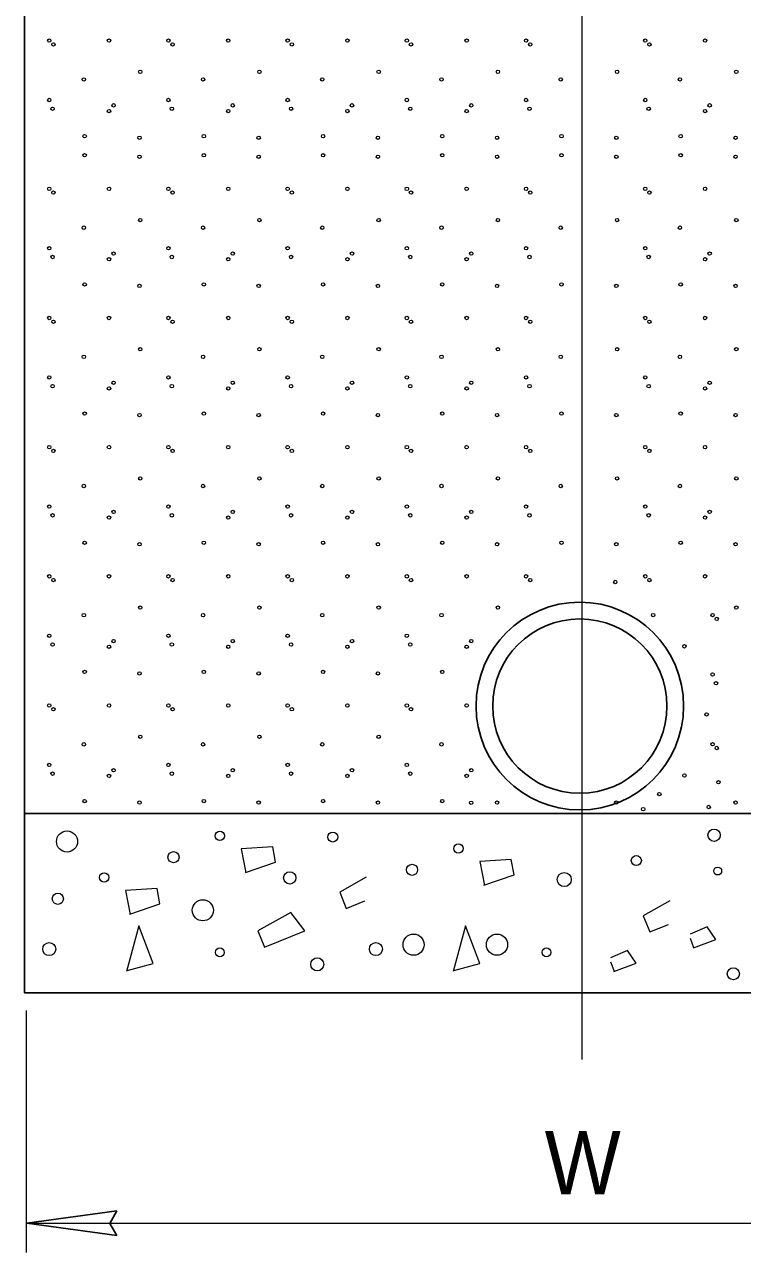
# Model space of a CAD drawing. Extents: x 303 to 714, y -130 to 165.
# Drawn here: x 502.34 to 515.91, y -84.24 to -61.04 of the extents above; entities that cross this region are included whole.
import ezdxf

# ---------------------------------------------------------------- set-up
doc = ezdxf.new("R2010")
doc.units = 0
doc.header["$LTSCALE"] = 0.52
doc.layers.add('1', color=7, linetype='Continuous', lineweight=13)

msp = doc.modelspace()

# ---------------------------------------------------------------- linework, layer by layer
at = {"layer": '1'}
for p, q in [((512.8761, -80.595), (512.8761, -41.921)), ((508.7949, -77.1501), (508.2934, -77.4326)), ((508.2934, -77.4326), (508.4161, -77.7392)), ((508.4161, -77.7392), (508.7718, -77.596)), ((514.5349, -77.5947), (514.0334, -77.8772)), ((514.0334, -77.8772), (514.1561, -78.1838)), ((514.1561, -78.1838), (514.5118, -78.0406)), ((515.2381, -78.0893), (514.9202, -78.2279)), ((514.9202, -78.3024), (514.984, -78.4748)), ((513.416, -78.7501), (513.4798, -78.9225)), ((502.3682, -79.6692), (502.3682, -84.2405)), ((502.3682, -83.6882), (523.384, -83.6882))]:
    msp.add_line(p, q, dxfattribs=at)
at = {"layer": '1', "lineweight": 25}
for p, q in [((502.3359, -79.3375), (502.3359, -49.1796)), ((502.3359, -75.9449), (523.3627, -75.9449)), ((502.3359, -79.3375), (523.3627, -79.3375)), ((502.376, -83.689), (504.079, -83.4551)), ((502.376, -83.689), (504.079, -83.9231))]:
    msp.add_line(p, q, dxfattribs=at)
at = {"layer": '1'}
for points in [[(506.51, -77.0597), (507.0793, -76.867), (507.0268, -76.5779), (506.4312, -76.6129), (506.5187, -77.0684)], [(511.02, -77.299), (511.5893, -77.1063), (511.5368, -76.8173), (510.9412, -76.8522), (511.0287, -77.3077)], [(504.3233, -77.8462), (504.8927, -77.6535), (504.8402, -77.3644), (504.2445, -77.3994), (504.332, -77.8549)], [(504.2749, -78.9108), (504.7654, -78.7795), (504.4939, -78.0699), (504.2661, -78.9284)], [(510.4506, -78.9108), (510.9411, -78.7795), (510.6697, -78.0699), (510.4418, -78.9284)], [(514.9839, -78.4836), (515.4045, -78.3259), (515.2381, -78.0893)], [(513.4797, -78.9312), (513.9003, -78.7736), (513.7339, -78.537), (513.416, -78.6756)]]:
    msp.add_lwpolyline(points, dxfattribs=at)
msp.add_lwpolyline([(506.8714, -78.4718), (507.6334, -78.1653), (507.3707, -77.8148), (506.7487, -78.1653)], close=True, dxfattribs=at)
at = {"layer": '1', "lineweight": 25}
msp.add_lwpolyline([(504.079, -83.4551), (503.9472, -83.6914), (504.079, -83.9231)], dxfattribs=at)
at = {"layer": '1'}
for centre, radius in [((502.8024, -61.3388), 0.0322), ((502.8812, -61.4108), 0.0322), ((503.9326, -61.3388), 0.0322), ((505.0561, -61.3388), 0.0322), ((505.135, -61.4108), 0.0322), ((506.1864, -61.3388), 0.0322), ((507.3099, -61.3388), 0.0322), ((507.3887, -61.4108), 0.0322), ((508.4401, -61.3388), 0.0322), ((509.5636, -61.3388), 0.0322), ((509.6425, -61.4108), 0.0322), ((510.6939, -61.3388), 0.0322), ((511.8174, -61.3388), 0.0322), ((511.8962, -61.4108), 0.0322), ((514.0711, -61.3388), 0.0322), ((514.15, -61.4108), 0.0322), ((515.2014, -61.3388), 0.0322), ((504.5232, -61.9293), 0.0322), ((506.777, -61.9293), 0.0322), ((509.0307, -61.9293), 0.0322), ((511.2845, -61.9293), 0.0322), ((513.5382, -61.9293), 0.0322), ((515.792, -61.9293), 0.0322), ((503.4574, -62.0734), 0.0322), ((505.7111, -62.0734), 0.0322), ((507.9649, -62.0734), 0.0322), ((510.2186, -62.0734), 0.0322), ((512.4724, -62.0734), 0.0322), ((514.7261, -62.0734), 0.0322), ((502.8024, -62.4622), 0.0322), ((502.8668, -62.6275), 0.0322), ((503.9326, -62.6707), 0.0322), ((504.0191, -62.5631), 0.0322), ((505.0561, -62.4622), 0.0322), ((505.1206, -62.6275), 0.0322), ((506.1864, -62.6707), 0.0322), ((506.2728, -62.5631), 0.0322), ((507.3099, -62.4622), 0.0322), ((507.3743, -62.6275), 0.0322), ((508.4401, -62.6707), 0.0322), ((508.5266, -62.5631), 0.0322), ((509.5636, -62.4622), 0.0322), ((509.6281, -62.6275), 0.0322), ((510.6939, -62.6707), 0.0322), ((510.7803, -62.5631), 0.0322), ((511.8174, -62.4622), 0.0322), ((511.8818, -62.6275), 0.0322), ((514.0711, -62.4622), 0.0322), ((514.1356, -62.6275), 0.0322), ((515.2014, -62.6707), 0.0322), ((515.2878, -62.5631), 0.0322), ((503.4718, -63.146), 0.0322), ((505.7256, -63.146), 0.0322), ((507.9793, -63.146), 0.0322), ((510.2331, -63.146), 0.0322), ((512.4868, -63.146), 0.0322), ((514.7406, -63.146), 0.0322), ((504.5088, -63.1748), 0.0322), ((506.7626, -63.1748), 0.0322), ((509.0163, -63.1748), 0.0322), ((511.2701, -63.1748), 0.0322), ((513.5238, -63.1748), 0.0322), ((515.7776, -63.1748), 0.0322), ((503.4718, -63.5065), 0.0322), ((504.5088, -63.5353), 0.0322), ((505.7256, -63.5065), 0.0322), ((506.7626, -63.5353), 0.0322), ((507.9793, -63.5065), 0.0322), ((509.0163, -63.5353), 0.0322), ((510.2331, -63.5065), 0.0322), ((511.2701, -63.5353), 0.0322), ((512.4868, -63.5065), 0.0322), ((513.5238, -63.5353), 0.0322), ((514.7406, -63.5065), 0.0322), ((515.7776, -63.5353), 0.0322), ((502.8024, -64.1402), 0.0322), ((502.8812, -64.2122), 0.0322), ((503.9326, -64.1402), 0.0322), ((505.0561, -64.1402), 0.0322), ((505.135, -64.2122), 0.0322), ((506.1864, -64.1402), 0.0322), ((507.3099, -64.1402), 0.0322), ((507.3887, -64.2122), 0.0322), ((508.4401, -64.1402), 0.0322), ((509.5636, -64.1402), 0.0322), ((509.6425, -64.2122), 0.0322), ((510.6939, -64.1402), 0.0322), ((511.8174, -64.1402), 0.0322), ((511.8962, -64.2122), 0.0322), ((514.0711, -64.1402), 0.0322), ((514.15, -64.2122), 0.0322), ((515.2014, -64.1402), 0.0322), ((504.5232, -64.7307), 0.0322), ((506.777, -64.7307), 0.0322), ((509.0307, -64.7307), 0.0322), ((511.2845, -64.7307), 0.0322), ((513.5382, -64.7307), 0.0322), ((515.792, -64.7307), 0.0322), ((503.4574, -64.8748), 0.0322), ((505.7111, -64.8748), 0.0322), ((507.9649, -64.8748), 0.0322), ((510.2186, -64.8748), 0.0322), ((512.4724, -64.8748), 0.0322), ((514.7261, -64.8748), 0.0322), ((502.8024, -65.2637), 0.0322), ((502.8668, -65.4289), 0.0322), ((504.0191, -65.3645), 0.0322), ((505.0561, -65.2637), 0.0322), ((505.1206, -65.4289), 0.0322), ((506.2728, -65.3645), 0.0322), ((507.3099, -65.2637), 0.0322), ((507.3743, -65.4289), 0.0322), ((508.5266, -65.3645), 0.0322), ((509.5636, -65.2637), 0.0322), ((509.6281, -65.4289), 0.0322), ((510.7803, -65.3645), 0.0322), ((511.8174, -65.2637), 0.0322), ((511.8818, -65.4289), 0.0322), ((514.0711, -65.2637), 0.0322), ((514.1356, -65.4289), 0.0322), ((515.2878, -65.3645), 0.0322), ((503.9326, -65.4721), 0.0322), ((506.1864, -65.4721), 0.0322), ((508.4401, -65.4721), 0.0322), ((510.6939, -65.4721), 0.0322), ((515.2014, -65.4721), 0.0322), ((503.4718, -65.9474), 0.0322), ((504.5088, -65.9762), 0.0322), ((505.7256, -65.9474), 0.0322), ((506.7626, -65.9762), 0.0322), ((507.9793, -65.9474), 0.0322), ((509.0163, -65.9762), 0.0322), ((510.2331, -65.9474), 0.0322), ((511.2701, -65.9762), 0.0322), ((512.4868, -65.9474), 0.0322), ((513.5238, -65.9762), 0.0322), ((514.7406, -65.9474), 0.0322), ((515.7776, -65.9762), 0.0322), ((502.8024, -66.5812), 0.0322), ((503.9326, -66.5812), 0.0322), ((505.0561, -66.5812), 0.0322), ((506.1864, -66.5812), 0.0322), ((507.3099, -66.5812), 0.0322), ((508.4401, -66.5812), 0.0322), ((509.5636, -66.5812), 0.0322), ((510.6939, -66.5812), 0.0322), ((511.8174, -66.5812), 0.0322), ((514.0711, -66.5812), 0.0322), ((515.2014, -66.5812), 0.0322), ((502.8812, -66.6532), 0.0322), ((505.135, -66.6532), 0.0322), ((507.3887, -66.6532), 0.0322), ((509.6425, -66.6532), 0.0322), ((511.8962, -66.6532), 0.0322), ((514.15, -66.6532), 0.0322), ((503.4574, -67.3157), 0.0322), ((504.5232, -67.1717), 0.0322), ((505.7111, -67.3157), 0.0322), ((506.777, -67.1717), 0.0322), ((507.9649, -67.3157), 0.0322), ((509.0307, -67.1717), 0.0322), ((510.2186, -67.3157), 0.0322), ((511.2845, -67.1717), 0.0322), ((512.4724, -67.3157), 0.0322), ((513.5382, -67.1717), 0.0322), ((514.7261, -67.3157), 0.0322), ((515.792, -67.1717), 0.0322), ((502.8024, -67.7046), 0.0322), ((505.0561, -67.7046), 0.0322), ((507.3099, -67.7046), 0.0322), ((509.5636, -67.7046), 0.0322), ((511.8174, -67.7046), 0.0322), ((514.0711, -67.7046), 0.0322), ((502.8668, -67.8698), 0.0322), ((503.9326, -67.913), 0.0322), ((504.0191, -67.8054), 0.0322), ((505.1206, -67.8698), 0.0322), ((506.1864, -67.913), 0.0322), ((506.2728, -67.8054), 0.0322), ((507.3743, -67.8698), 0.0322), ((508.4401, -67.913), 0.0322), ((508.5266, -67.8054), 0.0322), ((509.6281, -67.8698), 0.0322), ((510.6939, -67.913), 0.0322), ((510.7803, -67.8054), 0.0322), ((511.8818, -67.8698), 0.0322), ((514.1356, -67.8698), 0.0322), ((515.2014, -67.913), 0.0322), ((515.2878, -67.8054), 0.0322), ((503.4718, -68.3883), 0.0322), ((504.5088, -68.4172), 0.0322), ((505.7256, -68.3883), 0.0322), ((506.7626, -68.4172), 0.0322), ((507.9793, -68.3883), 0.0322), ((509.0163, -68.4172), 0.0322), ((510.2331, -68.3883), 0.0322), ((511.2701, -68.4172), 0.0322), ((512.4868, -68.3883), 0.0322), ((513.5238, -68.4172), 0.0322), ((514.7406, -68.3883), 0.0322), ((515.7776, -68.4172), 0.0322), ((502.8024, -69.0221), 0.0322), ((502.8812, -69.0941), 0.0322), ((503.9326, -69.0221), 0.0322), ((505.0561, -69.0221), 0.0322), ((505.135, -69.0941), 0.0322), ((506.1864, -69.0221), 0.0322), ((507.3099, -69.0221), 0.0322), ((507.3887, -69.0941), 0.0322), ((508.4401, -69.0221), 0.0322), ((509.5636, -69.0221), 0.0322), ((509.6425, -69.0941), 0.0322), ((510.6939, -69.0221), 0.0322), ((511.8174, -69.0221), 0.0322), ((511.8962, -69.0941), 0.0322), ((514.0711, -69.0221), 0.0322), ((514.15, -69.0941), 0.0322), ((515.2014, -69.0221), 0.0322), ((504.5232, -69.6126), 0.0322), ((506.777, -69.6126), 0.0322), ((509.0307, -69.6126), 0.0322), ((511.2845, -69.6126), 0.0322), ((513.5382, -69.6126), 0.0322), ((515.792, -69.6126), 0.0322), ((503.4574, -69.7567), 0.0322), ((505.7111, -69.7567), 0.0322), ((507.9649, -69.7567), 0.0322), ((510.2186, -69.7567), 0.0322), ((512.4724, -69.7567), 0.0322), ((514.7261, -69.7567), 0.0322), ((502.8024, -70.1455), 0.0322), ((502.8668, -70.3107), 0.0322), ((504.0191, -70.2463), 0.0322), ((505.0561, -70.1455), 0.0322), ((505.1206, -70.3107), 0.0322), ((506.2728, -70.2463), 0.0322), ((507.3099, -70.1455), 0.0322), ((507.3743, -70.3107), 0.0322), ((508.5266, -70.2463), 0.0322), ((509.5636, -70.1455), 0.0322), ((509.6281, -70.3107), 0.0322), ((510.7803, -70.2463), 0.0322), ((511.8174, -70.1455), 0.0322), ((511.8818, -70.3107), 0.0322), ((514.0711, -70.1455), 0.0322), ((514.1356, -70.3107), 0.0322), ((515.2878, -70.2463), 0.0322), ((503.9326, -70.3539), 0.0322), ((506.1864, -70.3539), 0.0322), ((508.4401, -70.3539), 0.0322), ((510.6939, -70.3539), 0.0322), ((515.2014, -70.3539), 0.0322), ((503.4718, -70.8292), 0.0322), ((504.5088, -70.8581), 0.0322), ((505.7256, -70.8292), 0.0322), ((506.7626, -70.8581), 0.0322), ((507.9793, -70.8292), 0.0322), ((509.0163, -70.8581), 0.0322), ((510.2331, -70.8292), 0.0322), ((511.2701, -70.8581), 0.0322), ((512.4868, -70.8292), 0.0322), ((513.5238, -70.8581), 0.0322), ((514.7406, -70.8292), 0.0322), ((515.7776, -70.8581), 0.0322), ((502.8024, -71.463), 0.0322), ((503.9326, -71.463), 0.0322), ((505.0561, -71.463), 0.0322), ((506.1864, -71.463), 0.0322), ((507.3099, -71.463), 0.0322), ((508.4401, -71.463), 0.0322), ((509.5636, -71.463), 0.0322), ((510.6939, -71.463), 0.0322), ((511.8174, -71.463), 0.0322), ((514.0711, -71.463), 0.0322), ((515.2014, -71.463), 0.0322), ((502.8812, -71.535), 0.0322), ((505.135, -71.535), 0.0322), ((507.3887, -71.535), 0.0322), ((509.6425, -71.535), 0.0322), ((511.8962, -71.535), 0.0322), ((513.5029, -71.5712), 0.0322), ((514.15, -71.535), 0.0322), ((504.5232, -72.0535), 0.0322), ((506.777, -72.0535), 0.0322), ((509.0307, -72.0535), 0.0322), ((511.2845, -72.0535), 0.0322), ((514.2206, -72.1955), 0.0322), ((515.3441, -72.1955), 0.0322), ((515.792, -72.0535), 0.0322), ((503.4574, -72.1976), 0.0322), ((505.7111, -72.1976), 0.0322), ((507.9649, -72.1976), 0.0322), ((510.2186, -72.1976), 0.0322), ((515.423, -72.2675), 0.0322), ((502.8024, -72.5864), 0.0322), ((505.0561, -72.5864), 0.0322), ((507.3099, -72.5864), 0.0322), ((509.5636, -72.5864), 0.0322), ((502.8668, -72.7517), 0.0322), ((503.9326, -72.7948), 0.0322), ((504.0191, -72.6872), 0.0322), ((505.1206, -72.7517), 0.0322), ((506.1864, -72.7948), 0.0322), ((506.2728, -72.6872), 0.0322), ((507.3743, -72.7517), 0.0322), ((508.4401, -72.7948), 0.0322), ((508.5266, -72.6872), 0.0322), ((509.6281, -72.7517), 0.0322), ((510.6939, -72.7948), 0.0322), ((510.7803, -72.6872), 0.0322), ((514.8112, -72.786), 0.0322), ((503.4718, -73.2702), 0.0322), ((504.5088, -73.299), 0.0322), ((505.7256, -73.2702), 0.0322), ((506.7626, -73.299), 0.0322), ((507.9793, -73.2702), 0.0322), ((509.0163, -73.299), 0.0322), ((510.2331, -73.2702), 0.0322), ((515.3441, -73.3189), 0.0322), ((515.4086, -73.4842), 0.0322), ((502.8024, -73.9039), 0.0322), ((502.8812, -73.9759), 0.0322), ((503.9326, -73.9039), 0.0322), ((505.0561, -73.9039), 0.0322), ((505.135, -73.9759), 0.0322), ((506.1864, -73.9039), 0.0322), ((507.3099, -73.9039), 0.0322), ((507.3887, -73.9759), 0.0322), ((508.4401, -73.9039), 0.0322), ((509.5636, -73.9039), 0.0322), ((509.6425, -73.9759), 0.0322), ((510.6939, -73.9039), 0.0322), ((515.2307, -74.0736), 0.0322), ((504.5232, -74.4944), 0.0322), ((506.777, -74.4944), 0.0322), ((509.0307, -74.4944), 0.0322), ((503.4574, -74.6385), 0.0322), ((505.7111, -74.6385), 0.0322), ((507.9649, -74.6385), 0.0322), ((510.2186, -74.6385), 0.0322), ((515.3441, -74.6364), 0.0322), ((515.423, -74.7084), 0.0322), ((502.8024, -75.0273), 0.0322), ((502.8668, -75.1926), 0.0322), ((504.0191, -75.1282), 0.0322), ((505.0561, -75.0273), 0.0322), ((505.1206, -75.1926), 0.0322), ((506.2728, -75.1282), 0.0322), ((507.3099, -75.0273), 0.0322), ((507.3743, -75.1926), 0.0322), ((508.5266, -75.1282), 0.0322), ((509.5636, -75.0273), 0.0322), ((509.6281, -75.1926), 0.0322), ((510.7803, -75.1282), 0.0322), ((503.9326, -75.2357), 0.0322), ((506.1864, -75.2357), 0.0322), ((508.4401, -75.2357), 0.0322), ((510.6939, -75.2357), 0.0322), ((514.8112, -75.2269), 0.0322), ((515.4543, -75.3553), 0.0322), ((514.3363, -75.5791), 0.0322), ((503.4718, -75.7111), 0.0322), ((504.5088, -75.7399), 0.0322), ((505.7256, -75.7111), 0.0322), ((506.7626, -75.7399), 0.0322), ((507.9793, -75.7111), 0.0322), ((509.0163, -75.7399), 0.0322), ((510.2331, -75.7111), 0.0322), ((510.7791, -75.7419), 0.0322), ((511.2701, -75.7399), 0.0322), ((513.5238, -75.7399), 0.0322), ((514.0314, -75.8639), 0.0322), ((515.2713, -75.8232), 0.0322), ((515.7776, -75.7399), 0.0322), ((503.1388, -76.4751), 0.1995), ((506.0282, -76.3677), 0.0876), ((508.162, -76.3902), 0.0947), ((515.3713, -76.3566), 0.1167), ((510.5382, -76.607), 0.0876), ((505.1522, -76.7706), 0.1055), ((513.902, -76.8347), 0.0947), ((509.6622, -77.0099), 0.1055), ((515.4413, -77.0335), 0.0738), ((503.8416, -77.1542), 0.0876), ((507.3492, -77.1627), 0.1167), ((512.5392, -77.1934), 0.1338), ((502.9656, -77.5571), 0.1055), ((505.707, -77.7745), 0.1995), ((502.8032, -78.5079), 0.1239), ((508.979, -78.5079), 0.1239), ((509.6904, -78.4243), 0.1995), ((511.2677, -78.4243), 0.1995), ((506.0268, -78.5692), 0.0826), ((512.2026, -78.5692), 0.0826), ((507.8701, -78.796), 0.1239), ((515.7358, -78.9741), 0.1136)]:
    msp.add_circle(centre, radius, dxfattribs=at)
at = {"layer": '1', "lineweight": 25}
for radius in [1.9625, 1.6467]:
    msp.add_circle((512.8337, -73.915), radius, dxfattribs=at)

# ---------------------------------------------------------------- texts
at = {"layer": '1', "width": 0.95}
msp.add_text('W', height=1.2, dxfattribs=at).set_placement((512.1695, -83.1441))

doc.saveas('drawing.dxf')
